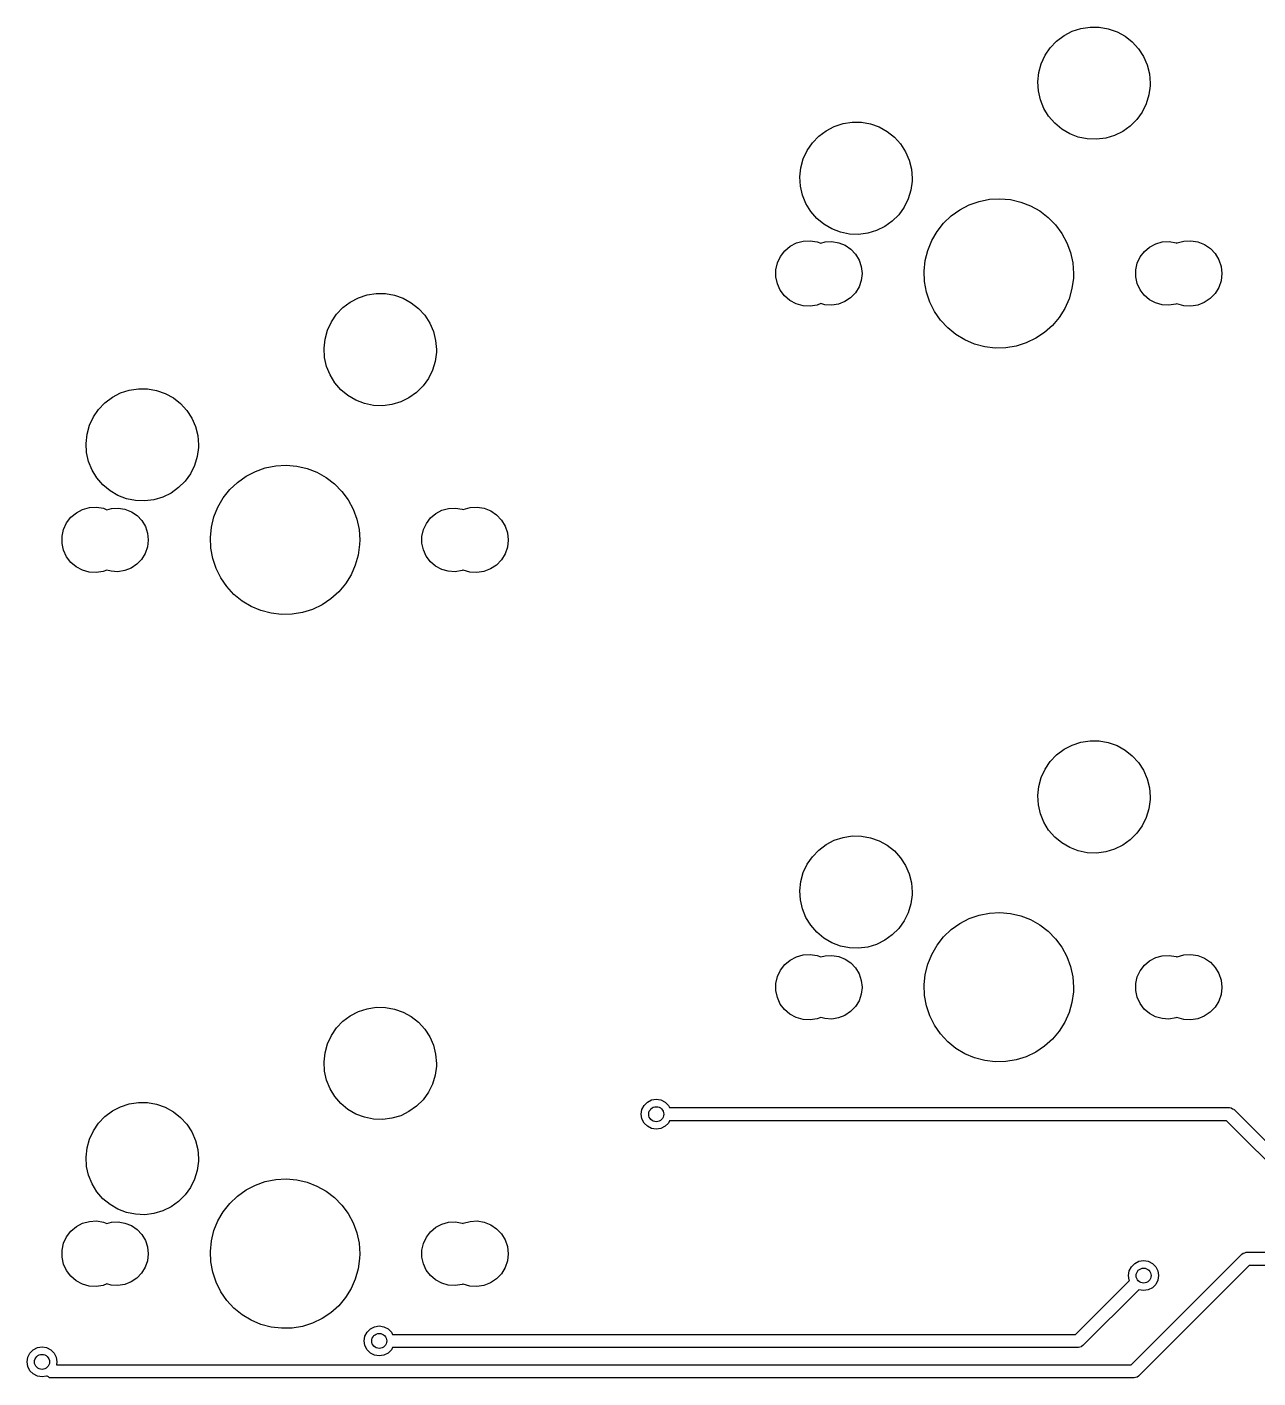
# Model space of a CAD drawing. Extents: x 52 to 375, y -138 to -43.
# Drawn here: x 89.13 to 121.98, y -83.58 to -47.53 of the extents above; entities that cross this region are included whole.
import ezdxf

# ---------------------------------------------------------------- set-up
doc = ezdxf.new("R2010")
doc.units = 0
doc.layers.add('BLACK', color=7, linetype='CONTINUOUS')

msp = doc.modelspace()

# ---------------------------------------------------------------- linework, layer by layer
at = {"layer": 'BLACK', "linetype": 'CONTINUOUS'}
for p, q in [((117.021, -47.6392), (117.254, -47.5628)), ((117.254, -47.5628), (117.497, -47.5257)), ((117.497, -47.5257), (117.743, -47.5287)), ((117.743, -47.5287), (117.985, -47.5718)), ((117.985, -47.5718), (118.217, -47.6538)), ((116.436, -48.078), (116.606, -47.9003)), ((116.606, -47.9003), (116.803, -47.7527)), ((116.803, -47.7527), (117.021, -47.6392)), ((118.217, -47.6538), (118.432, -47.7726)), ((118.432, -47.7726), (118.625, -47.925)), ((118.625, -47.925), (118.79, -48.1068)), ((116.194, -48.5041), (116.298, -48.2811)), ((116.298, -48.2811), (116.436, -48.078)), ((118.79, -48.1068), (118.924, -48.3132)), ((118.924, -48.3132), (119.022, -48.5386)), ((116.129, -48.7409), (116.194, -48.5041)), ((119.022, -48.5386), (119.082, -48.777)), ((116.102, -48.9854), (116.129, -48.7409)), ((116.117, -49.2308), (116.102, -48.9854)), ((119.082, -48.777), (119.102, -49.022)), ((119.102, -49.022), (119.1, -49.0953)), ((116.171, -49.4706), (116.117, -49.2308)), ((119.068, -49.339), (118.997, -49.5742)), ((119.1, -49.0953), (119.068, -49.339)), ((116.263, -49.6983), (116.171, -49.4706)), ((116.392, -49.9079), (116.263, -49.6983)), ((118.997, -49.5742), (118.888, -49.7946)), ((110.671, -50.1792), (110.904, -50.1028)), ((110.904, -50.1028), (111.147, -50.0657)), ((111.147, -50.0657), (111.393, -50.0687)), ((111.393, -50.0687), (111.635, -50.1118)), ((111.635, -50.1118), (111.867, -50.1938)), ((116.553, -50.0937), (116.392, -49.9079)), ((116.742, -50.2507), (116.553, -50.0937)), ((118.744, -49.9942), (118.57, -50.1677)), ((118.888, -49.7946), (118.744, -49.9942)), ((110.086, -50.618), (110.256, -50.4403)), ((110.256, -50.4403), (110.453, -50.2927)), ((110.453, -50.2927), (110.671, -50.1792)), ((111.867, -50.1938), (112.082, -50.3126)), ((112.082, -50.3126), (112.275, -50.465)), ((112.275, -50.465), (112.44, -50.6468)), ((116.954, -50.3747), (116.742, -50.2507)), ((117.184, -50.4624), (116.954, -50.3747)), ((117.424, -50.5114), (117.184, -50.4624)), ((118.149, -50.4186), (117.914, -50.4892)), ((118.37, -50.3104), (118.149, -50.4186)), ((118.57, -50.1677), (118.37, -50.3104)), ((109.844, -51.0441), (109.948, -50.8211)), ((109.948, -50.8211), (110.086, -50.618)), ((112.44, -50.6468), (112.574, -50.8532)), ((117.67, -50.5205), (117.424, -50.5114)), ((117.914, -50.4892), (117.67, -50.5205)), ((109.779, -51.2809), (109.844, -51.0441)), ((112.574, -50.8532), (112.672, -51.0786)), ((112.672, -51.0786), (112.732, -51.317)), ((109.752, -51.5254), (109.779, -51.2809)), ((109.767, -51.7708), (109.752, -51.5254)), ((112.732, -51.317), (112.752, -51.562)), ((109.821, -52.0106), (109.767, -51.7708)), ((112.718, -51.879), (112.647, -52.1142)), ((112.75, -51.6353), (112.718, -51.879)), ((112.752, -51.562), (112.75, -51.6353)), ((109.913, -52.2383), (109.821, -52.0106)), ((110.042, -52.4479), (109.913, -52.2383)), ((112.647, -52.1142), (112.538, -52.3346)), ((114.02, -52.4019), (114.27, -52.2721)), ((114.27, -52.2721), (114.536, -52.1788)), ((114.536, -52.1788), (114.812, -52.1238)), ((114.812, -52.1238), (115.093, -52.1083)), ((115.093, -52.1083), (115.374, -52.1326)), ((115.374, -52.1326), (115.648, -52.1962)), ((115.648, -52.1962), (115.911, -52.2979)), ((110.203, -52.6337), (110.042, -52.4479)), ((110.392, -52.7907), (110.203, -52.6337)), ((112.394, -52.5342), (112.22, -52.7077)), ((112.538, -52.3346), (112.394, -52.5342)), ((113.587, -52.7601), (113.791, -52.5657)), ((113.791, -52.5657), (114.02, -52.4019)), ((115.911, -52.2979), (116.157, -52.4355)), ((116.157, -52.4355), (116.381, -52.6064)), ((116.381, -52.6064), (116.578, -52.8071)), ((110.604, -52.9147), (110.392, -52.7907)), ((110.834, -53.0024), (110.604, -52.9147)), ((111.799, -52.9586), (111.564, -53.0292)), ((112.02, -52.8504), (111.799, -52.9586)), ((112.22, -52.7077), (112.02, -52.8504)), ((113.271, -53.2248), (113.413, -52.9813)), ((113.413, -52.9813), (113.587, -52.7601)), ((116.578, -52.8071), (116.746, -53.0336)), ((109.493, -53.3766), (109.66, -53.2884)), ((109.66, -53.2884), (109.842, -53.2383)), ((109.842, -53.2383), (110.031, -53.2284)), ((110.031, -53.2284), (110.217, -53.2592)), ((110.217, -53.2592), (110.308, -53.2955)), ((110.308, -53.2955), (110.426, -53.2629)), ((110.426, -53.2629), (110.609, -53.2533)), ((110.609, -53.2533), (110.791, -53.2833)), ((110.791, -53.2833), (110.961, -53.3515)), ((111.074, -53.0514), (110.834, -53.0024)), ((110.961, -53.3515), (111.113, -53.4547)), ((111.32, -53.0605), (111.074, -53.0514)), ((111.564, -53.0292), (111.32, -53.0605)), ((113.166, -53.4859), (113.271, -53.2248)), ((116.746, -53.0336), (116.879, -53.2815)), ((116.879, -53.2815), (116.977, -53.5457)), ((119.087, -53.3973), (119.249, -53.3117)), ((119.249, -53.3117), (119.426, -53.2629)), ((119.426, -53.2629), (119.609, -53.2533)), ((119.609, -53.2533), (119.791, -53.2833)), ((119.791, -53.2833), (119.813, -53.2922)), ((119.813, -53.2922), (119.82, -53.2884)), ((119.82, -53.2884), (120.002, -53.2383)), ((120.002, -53.2383), (120.191, -53.2284)), ((120.191, -53.2284), (120.377, -53.2592)), ((120.377, -53.2592), (120.553, -53.3294)), ((120.553, -53.3294), (120.709, -53.4357)), ((109.154, -53.82), (109.234, -53.6487)), ((109.234, -53.6487), (109.348, -53.4986)), ((109.348, -53.4986), (109.493, -53.3766)), ((111.113, -53.4547), (111.239, -53.5881)), ((111.239, -53.5881), (111.334, -53.7455)), ((113.098, -53.7592), (113.166, -53.4859)), ((116.977, -53.5457), (117.036, -53.8211)), ((118.757, -53.8281), (118.835, -53.6617)), ((118.835, -53.6617), (118.946, -53.5158)), ((118.946, -53.5158), (119.087, -53.3973)), ((120.709, -53.4357), (120.839, -53.573)), ((120.839, -53.573), (120.936, -53.735)), ((109.112, -54.0045), (109.154, -53.82)), ((109.112, -54.1935), (109.112, -54.0045)), ((111.334, -53.7455), (111.392, -53.9195)), ((111.392, -53.9195), (111.412, -54.102)), ((113.069, -54.0394), (113.098, -53.7592)), ((113.08, -54.3208), (113.069, -54.0394)), ((117.036, -53.8211), (117.056, -54.102)), ((118.717, -54.0073), (118.757, -53.8281)), ((118.717, -54.1908), (118.717, -54.0073)), ((120.936, -53.735), (120.997, -53.9141)), ((120.997, -53.9141), (121.017, -54.102)), ((109.152, -54.3782), (109.112, -54.1935)), ((109.23, -54.55), (109.152, -54.3782)), ((111.391, -54.2903), (111.331, -54.4639)), ((111.412, -54.1079), (111.391, -54.2903)), ((111.412, -54.102), (111.412, -54.1079)), ((113.131, -54.5979), (113.08, -54.3208)), ((117.052, -54.2272), (117.014, -54.5063)), ((117.056, -54.102), (117.052, -54.2272)), ((118.755, -54.3703), (118.717, -54.1908)), ((118.832, -54.5372), (118.755, -54.3703)), ((120.995, -54.2959), (120.934, -54.4746)), ((121.017, -54.1081), (120.995, -54.2959)), ((121.017, -54.102), (121.017, -54.1081)), ((97.7527, -54.8647), (97.9707, -54.7512)), ((97.9707, -54.7512), (98.2044, -54.6748)), ((98.2044, -54.6748), (98.4474, -54.6377)), ((98.4474, -54.6377), (98.6932, -54.6407)), ((98.6932, -54.6407), (98.9352, -54.6838)), ((98.9352, -54.6838), (99.1669, -54.7658)), ((99.1669, -54.7658), (99.3821, -54.8846)), ((109.344, -54.701), (109.23, -54.55)), ((109.488, -54.824), (109.344, -54.701)), ((111.108, -54.7531), (110.956, -54.8553)), ((111.235, -54.6206), (111.108, -54.7531)), ((111.331, -54.4639), (111.235, -54.6206)), ((113.22, -54.865), (113.131, -54.5979)), ((116.938, -54.7774), (116.824, -55.035)), ((117.014, -54.5063), (116.938, -54.7774)), ((118.942, -54.6839), (118.832, -54.5372)), ((119.082, -54.8033), (118.942, -54.6839)), ((119.244, -54.8901), (119.082, -54.8033)), ((120.704, -54.7723), (120.547, -54.8774)), ((120.835, -54.6359), (120.704, -54.7723)), ((120.934, -54.4746), (120.835, -54.6359)), ((97.3863, -55.19), (97.5561, -55.0123)), ((97.5561, -55.0123), (97.7527, -54.8647)), ((99.3821, -54.8846), (99.575, -55.037)), ((99.575, -55.037), (99.7404, -55.2188)), ((109.654, -54.9133), (109.488, -54.824)), ((109.836, -54.9647), (109.654, -54.9133)), ((110.025, -54.976), (109.836, -54.9647)), ((110.211, -54.9464), (110.025, -54.976)), ((110.308, -54.9084), (110.211, -54.9464)), ((110.42, -54.9401), (110.308, -54.9084)), ((110.604, -54.951), (110.42, -54.9401)), ((110.785, -54.9223), (110.604, -54.951)), ((110.956, -54.8553), (110.785, -54.9223)), ((113.346, -55.117), (113.22, -54.865)), ((113.506, -55.3487), (113.346, -55.117)), ((116.824, -55.035), (116.675, -55.274)), ((119.42, -54.9401), (119.244, -54.8901)), ((119.604, -54.951), (119.42, -54.9401)), ((119.785, -54.9223), (119.604, -54.951)), ((119.811, -54.9118), (119.785, -54.9223)), ((119.814, -54.9133), (119.811, -54.9118)), ((119.996, -54.9647), (119.814, -54.9133)), ((120.185, -54.976), (119.996, -54.9647)), ((120.371, -54.9464), (120.185, -54.976)), ((120.547, -54.8774), (120.371, -54.9464)), ((97.1443, -55.6161), (97.2478, -55.3931)), ((97.2478, -55.3931), (97.3863, -55.19)), ((99.7404, -55.2188), (99.874, -55.4252)), ((99.874, -55.4252), (99.972, -55.6506)), ((113.697, -55.5555), (113.506, -55.3487)), ((116.494, -55.4896), (116.284, -55.6775)), ((116.675, -55.274), (116.494, -55.4896)), ((97.0524, -56.0974), (97.0786, -55.8529)), ((97.0786, -55.8529), (97.1443, -55.6161)), ((99.972, -55.6506), (100.032, -55.889)), ((113.915, -55.7333), (113.697, -55.5555)), ((114.157, -55.8786), (113.915, -55.7333)), ((114.416, -55.9884), (114.157, -55.8786)), ((116.05, -55.834), (115.796, -55.9559)), ((116.284, -55.6775), (116.05, -55.834)), ((97.0666, -56.3428), (97.0524, -56.0974)), ((100.05, -56.2073), (100.018, -56.451)), ((100.032, -55.889), (100.052, -56.134)), ((100.052, -56.134), (100.05, -56.2073)), ((114.688, -56.0606), (114.416, -55.9884)), ((114.968, -56.0937), (114.688, -56.0606)), ((115.25, -56.0871), (114.968, -56.0937)), ((115.527, -56.0408), (115.25, -56.0871)), ((115.796, -55.9559), (115.527, -56.0408)), ((97.1206, -56.5826), (97.0666, -56.3428)), ((97.2131, -56.8103), (97.1206, -56.5826)), ((100.018, -56.451), (99.9467, -56.6862)), ((97.3416, -57.0199), (97.2131, -56.8103)), ((99.8378, -56.9066), (99.6943, -57.1062)), ((99.9467, -56.6862), (99.8378, -56.9066)), ((91.4027, -57.4047), (91.6207, -57.2912)), ((91.6207, -57.2912), (91.8544, -57.2148)), ((91.8544, -57.2148), (92.0974, -57.1777)), ((92.0974, -57.1777), (92.3432, -57.1807)), ((92.3432, -57.1807), (92.5852, -57.2238)), ((92.5852, -57.2238), (92.8169, -57.3058)), ((92.8169, -57.3058), (93.0321, -57.4246)), ((97.5025, -57.2057), (97.3416, -57.0199)), ((97.6916, -57.3627), (97.5025, -57.2057)), ((99.5202, -57.2797), (99.3201, -57.4224)), ((99.6943, -57.1062), (99.5202, -57.2797)), ((91.0363, -57.73), (91.2061, -57.5523)), ((91.2061, -57.5523), (91.4027, -57.4047)), ((93.0321, -57.4246), (93.225, -57.577)), ((93.225, -57.577), (93.3904, -57.7588)), ((97.9039, -57.4867), (97.6916, -57.3627)), ((98.1335, -57.5744), (97.9039, -57.4867)), ((98.3744, -57.6234), (98.1335, -57.5744)), ((98.62, -57.6325), (98.3744, -57.6234)), ((98.8639, -57.6012), (98.62, -57.6325)), ((99.0993, -57.5306), (98.8639, -57.6012)), ((99.3201, -57.4224), (99.0993, -57.5306)), ((90.7943, -58.1561), (90.8978, -57.9331)), ((90.8978, -57.9331), (91.0363, -57.73)), ((93.3904, -57.7588), (93.524, -57.9652)), ((93.524, -57.9652), (93.622, -58.1906)), ((90.7024, -58.6374), (90.7286, -58.3929)), ((90.7286, -58.3929), (90.7943, -58.1561)), ((93.622, -58.1906), (93.6819, -58.429)), ((90.7166, -58.8828), (90.7024, -58.6374)), ((93.7002, -58.7473), (93.6681, -58.991)), ((93.6819, -58.429), (93.702, -58.674)), ((93.702, -58.674), (93.7002, -58.7473)), ((90.7706, -59.1226), (90.7166, -58.8828)), ((90.8631, -59.3503), (90.7706, -59.1226)), ((93.6681, -58.991), (93.5967, -59.2262)), ((90.9916, -59.5599), (90.8631, -59.3503)), ((93.4878, -59.4466), (93.3443, -59.6462)), ((93.5967, -59.2262), (93.4878, -59.4466)), ((94.9702, -59.5139), (95.2201, -59.3841)), ((95.2201, -59.3841), (95.4859, -59.2908)), ((95.4859, -59.2908), (95.7621, -59.2358)), ((95.7621, -59.2358), (96.0433, -59.2203)), ((96.0433, -59.2203), (96.3239, -59.2446)), ((96.3239, -59.2446), (96.5983, -59.3082)), ((96.5983, -59.3082), (96.861, -59.4099)), ((96.861, -59.4099), (97.1067, -59.5475)), ((91.1525, -59.7457), (90.9916, -59.5599)), ((91.3416, -59.9027), (91.1525, -59.7457)), ((93.1702, -59.8197), (92.9701, -59.9624)), ((93.3443, -59.6462), (93.1702, -59.8197)), ((94.5373, -59.8721), (94.741, -59.6777)), ((94.741, -59.6777), (94.9702, -59.5139)), ((97.1067, -59.5475), (97.3306, -59.7184)), ((97.3306, -59.7184), (97.5282, -59.9191)), ((91.5539, -60.0267), (91.3416, -59.9027)), ((91.7835, -60.1144), (91.5539, -60.0267)), ((92.0244, -60.1634), (91.7835, -60.1144)), ((92.27, -60.1725), (92.0244, -60.1634)), ((92.5139, -60.1412), (92.27, -60.1725)), ((92.7493, -60.0706), (92.5139, -60.1412)), ((92.9701, -59.9624), (92.7493, -60.0706)), ((94.2214, -60.3368), (94.3629, -60.0933)), ((94.3629, -60.0933), (94.5373, -59.8721)), ((97.5282, -59.9191), (97.6955, -60.1456)), ((97.6955, -60.1456), (97.8292, -60.3935)), ((90.2983, -60.6106), (90.4427, -60.4886)), ((90.4427, -60.4886), (90.6099, -60.4004)), ((90.6099, -60.4004), (90.7921, -60.3503)), ((90.7921, -60.3503), (90.9808, -60.3404)), ((90.9808, -60.3404), (91.1673, -60.3712)), ((91.1673, -60.3712), (91.2579, -60.4075)), ((91.2579, -60.4075), (91.3761, -60.3749)), ((91.3761, -60.3749), (91.5594, -60.3653)), ((91.5594, -60.3653), (91.7406, -60.3953)), ((91.7406, -60.3953), (91.9111, -60.4635)), ((91.9111, -60.4635), (92.0629, -60.5667)), ((92.0629, -60.5667), (92.189, -60.7001)), ((94.1157, -60.5979), (94.2214, -60.3368)), ((97.8292, -60.3935), (97.9267, -60.6577)), ((99.8965, -60.6278), (100.037, -60.5093)), ((100.037, -60.5093), (100.199, -60.4237)), ((100.199, -60.4237), (100.376, -60.3749)), ((100.376, -60.3749), (100.559, -60.3653)), ((100.559, -60.3653), (100.741, -60.3953)), ((100.741, -60.3953), (100.763, -60.4042)), ((100.763, -60.4042), (100.77, -60.4004)), ((100.77, -60.4004), (100.952, -60.3503)), ((100.952, -60.3503), (101.141, -60.3404)), ((101.141, -60.3404), (101.327, -60.3712)), ((101.327, -60.3712), (101.503, -60.4414)), ((101.503, -60.4414), (101.659, -60.5477)), ((101.659, -60.5477), (101.789, -60.685)), ((90.0625, -61.1165), (90.1037, -60.932)), ((90.1037, -60.932), (90.1836, -60.7607)), ((90.1836, -60.7607), (90.2983, -60.6106)), ((92.189, -60.7001), (92.2836, -60.8575)), ((92.2836, -60.8575), (92.3422, -61.0315)), ((94.0191, -61.1514), (94.0478, -60.8712)), ((94.0478, -60.8712), (94.1157, -60.5979)), ((97.9267, -60.6577), (97.986, -60.9331)), ((97.986, -60.9331), (98.0059, -61.214)), ((99.7073, -60.9401), (99.7849, -60.7737)), ((99.7849, -60.7737), (99.8965, -60.6278)), ((101.789, -60.685), (101.886, -60.847)), ((101.886, -60.847), (101.947, -61.0261)), ((90.0618, -61.3055), (90.0625, -61.1165)), ((92.362, -61.2199), (92.3409, -61.4023)), ((92.3422, -61.0315), (92.362, -61.214)), ((92.362, -61.214), (92.362, -61.2199)), ((94.0301, -61.4328), (94.0191, -61.1514)), ((98.0059, -61.214), (98.002, -61.3392)), ((99.6667, -61.3028), (99.6673, -61.1193)), ((99.6673, -61.1193), (99.7073, -60.9401)), ((101.967, -61.2201), (101.945, -61.4079)), ((101.947, -61.0261), (101.967, -61.214)), ((101.967, -61.214), (101.967, -61.2201)), ((90.1017, -61.4902), (90.0618, -61.3055)), ((90.1804, -61.662), (90.1017, -61.4902)), ((92.2811, -61.5759), (92.1854, -61.7326)), ((92.3409, -61.4023), (92.2811, -61.5759)), ((94.0807, -61.7099), (94.0301, -61.4328)), ((97.9645, -61.6183), (97.888, -61.8894)), ((98.002, -61.3392), (97.9645, -61.6183)), ((99.7055, -61.4823), (99.6667, -61.3028)), ((99.7819, -61.6492), (99.7055, -61.4823)), ((99.8924, -61.7959), (99.7819, -61.6492)), ((101.884, -61.5866), (101.785, -61.7479)), ((101.945, -61.4079), (101.884, -61.5866)), ((90.2942, -61.813), (90.1804, -61.662)), ((90.4377, -61.936), (90.2942, -61.813)), ((90.6042, -62.0253), (90.4377, -61.936)), ((91.9058, -61.9673), (91.7349, -62.0343)), ((92.0584, -61.8651), (91.9058, -61.9673)), ((92.1854, -61.7326), (92.0584, -61.8651)), ((94.1699, -61.977), (94.0807, -61.7099)), ((94.2958, -62.229), (94.1699, -61.977)), ((97.888, -61.8894), (97.7741, -62.147)), ((100.032, -61.9153), (99.8924, -61.7959)), ((100.194, -62.0021), (100.032, -61.9153)), ((100.37, -62.0521), (100.194, -62.0021)), ((101.497, -61.9894), (101.321, -62.0584)), ((101.654, -61.8843), (101.497, -61.9894)), ((101.785, -61.7479), (101.654, -61.8843)), ((90.7861, -62.0767), (90.6042, -62.0253)), ((90.9747, -62.088), (90.7861, -62.0767)), ((91.1614, -62.0584), (90.9747, -62.088)), ((91.2583, -62.0204), (91.1614, -62.0584)), ((91.3702, -62.0521), (91.2583, -62.0204)), ((91.5535, -62.063), (91.3702, -62.0521)), ((91.7349, -62.0343), (91.5535, -62.063)), ((94.4559, -62.4607), (94.2958, -62.229)), ((97.7741, -62.147), (97.6251, -62.386)), ((100.554, -62.063), (100.37, -62.0521)), ((100.735, -62.0343), (100.554, -62.063)), ((100.761, -62.0238), (100.735, -62.0343)), ((100.764, -62.0253), (100.761, -62.0238)), ((100.946, -62.0767), (100.764, -62.0253)), ((101.135, -62.088), (100.946, -62.0767)), ((101.321, -62.0584), (101.135, -62.088)), ((94.6471, -62.6675), (94.4559, -62.4607)), ((94.8655, -62.8453), (94.6471, -62.6675)), ((97.4439, -62.6016), (97.2341, -62.7895)), ((97.6251, -62.386), (97.4439, -62.6016)), ((95.1068, -62.9906), (94.8655, -62.8453)), ((95.3661, -63.1004), (95.1068, -62.9906)), ((96.746, -63.0679), (96.4775, -63.1528)), ((96.9999, -62.946), (96.746, -63.0679)), ((97.2341, -62.7895), (96.9999, -62.946)), ((95.6384, -63.1726), (95.3661, -63.1004)), ((95.9181, -63.2057), (95.6384, -63.1726)), ((96.1996, -63.1991), (95.9181, -63.2057)), ((96.4775, -63.1528), (96.1996, -63.1991)), ((116.803, -66.8027), (117.021, -66.6892)), ((117.021, -66.6892), (117.254, -66.6128)), ((117.254, -66.6128), (117.497, -66.5757)), ((117.497, -66.5757), (117.743, -66.5787)), ((117.743, -66.5787), (117.985, -66.6218)), ((117.985, -66.6218), (118.217, -66.7038)), ((116.436, -67.128), (116.606, -66.9503)), ((116.606, -66.9503), (116.803, -66.8027)), ((118.217, -66.7038), (118.432, -66.8226)), ((118.432, -66.8226), (118.625, -66.975)), ((118.625, -66.975), (118.79, -67.1568)), ((116.194, -67.5541), (116.298, -67.3311)), ((116.298, -67.3311), (116.436, -67.128)), ((118.79, -67.1568), (118.924, -67.3632)), ((118.924, -67.3632), (119.022, -67.5886)), ((116.129, -67.7909), (116.194, -67.5541)), ((119.022, -67.5886), (119.082, -67.827)), ((116.102, -68.0354), (116.129, -67.7909)), ((116.117, -68.2808), (116.102, -68.0354)), ((119.082, -67.827), (119.102, -68.072)), ((119.102, -68.072), (119.1, -68.1453)), ((116.171, -68.5206), (116.117, -68.2808)), ((119.068, -68.389), (118.997, -68.6242)), ((119.1, -68.1453), (119.068, -68.389)), ((116.263, -68.7483), (116.171, -68.5206)), ((116.392, -68.9579), (116.263, -68.7483)), ((118.888, -68.8446), (118.744, -69.0442)), ((118.997, -68.6242), (118.888, -68.8446)), ((110.671, -69.2292), (110.904, -69.1528)), ((110.904, -69.1528), (111.147, -69.1157)), ((111.147, -69.1157), (111.393, -69.1187)), ((111.393, -69.1187), (111.635, -69.1618)), ((111.635, -69.1618), (111.867, -69.2438)), ((116.553, -69.1437), (116.392, -68.9579)), ((116.742, -69.3007), (116.553, -69.1437)), ((118.57, -69.2177), (118.37, -69.3604)), ((118.744, -69.0442), (118.57, -69.2177)), ((110.086, -69.668), (110.256, -69.4903)), ((110.256, -69.4903), (110.453, -69.3427)), ((110.453, -69.3427), (110.671, -69.2292)), ((111.867, -69.2438), (112.082, -69.3626)), ((112.082, -69.3626), (112.275, -69.515)), ((112.275, -69.515), (112.44, -69.6968)), ((116.954, -69.4247), (116.742, -69.3007)), ((117.184, -69.5124), (116.954, -69.4247)), ((117.424, -69.5614), (117.184, -69.5124)), ((117.67, -69.5705), (117.424, -69.5614)), ((117.914, -69.5392), (117.67, -69.5705)), ((118.149, -69.4686), (117.914, -69.5392)), ((118.37, -69.3604), (118.149, -69.4686)), ((109.844, -70.0941), (109.948, -69.8711)), ((109.948, -69.8711), (110.086, -69.668)), ((112.44, -69.6968), (112.574, -69.9032)), ((112.574, -69.9032), (112.672, -70.1286)), ((109.779, -70.3309), (109.844, -70.0941)), ((112.672, -70.1286), (112.732, -70.367)), ((109.752, -70.5754), (109.779, -70.3309)), ((109.767, -70.8208), (109.752, -70.5754)), ((112.732, -70.367), (112.752, -70.612)), ((112.752, -70.612), (112.75, -70.6853)), ((109.821, -71.0606), (109.767, -70.8208)), ((112.718, -70.929), (112.647, -71.1642)), ((112.75, -70.6853), (112.718, -70.929)), ((109.913, -71.2883), (109.821, -71.0606)), ((110.042, -71.4979), (109.913, -71.2883)), ((112.538, -71.3846), (112.394, -71.5842)), ((112.647, -71.1642), (112.538, -71.3846)), ((114.02, -71.4519), (114.27, -71.3221)), ((114.27, -71.3221), (114.536, -71.2288)), ((114.536, -71.2288), (114.812, -71.1738)), ((114.812, -71.1738), (115.093, -71.1583)), ((115.093, -71.1583), (115.374, -71.1826)), ((115.374, -71.1826), (115.648, -71.2462)), ((115.648, -71.2462), (115.911, -71.3479)), ((115.911, -71.3479), (116.157, -71.4855)), ((110.203, -71.6837), (110.042, -71.4979)), ((110.392, -71.8407), (110.203, -71.6837)), ((112.394, -71.5842), (112.22, -71.7577)), ((113.587, -71.8101), (113.791, -71.6157)), ((113.791, -71.6157), (114.02, -71.4519)), ((116.157, -71.4855), (116.381, -71.6564)), ((116.381, -71.6564), (116.578, -71.8571)), ((110.604, -71.9647), (110.392, -71.8407)), ((110.834, -72.0524), (110.604, -71.9647)), ((111.074, -72.1014), (110.834, -72.0524)), ((111.32, -72.1105), (111.074, -72.1014)), ((111.564, -72.0792), (111.32, -72.1105)), ((111.799, -72.0086), (111.564, -72.0792)), ((112.02, -71.9004), (111.799, -72.0086)), ((112.22, -71.7577), (112.02, -71.9004)), ((113.271, -72.2748), (113.413, -72.0313)), ((113.413, -72.0313), (113.587, -71.8101)), ((116.578, -71.8571), (116.746, -72.0836)), ((116.746, -72.0836), (116.879, -72.3315)), ((109.348, -72.5486), (109.493, -72.4266)), ((109.493, -72.4266), (109.66, -72.3384)), ((109.66, -72.3384), (109.842, -72.2883)), ((109.842, -72.2883), (110.031, -72.2784)), ((110.031, -72.2784), (110.217, -72.3092)), ((110.217, -72.3092), (110.308, -72.3455)), ((110.308, -72.3455), (110.426, -72.3129)), ((110.426, -72.3129), (110.609, -72.3033)), ((110.609, -72.3033), (110.791, -72.3333)), ((110.791, -72.3333), (110.961, -72.4015)), ((110.961, -72.4015), (111.113, -72.5047)), ((113.166, -72.5359), (113.271, -72.2748)), ((116.879, -72.3315), (116.977, -72.5957)), ((118.946, -72.5658), (119.087, -72.4473)), ((119.087, -72.4473), (119.249, -72.3617)), ((119.249, -72.3617), (119.426, -72.3129)), ((119.426, -72.3129), (119.609, -72.3033)), ((119.609, -72.3033), (119.791, -72.3333)), ((119.791, -72.3333), (119.813, -72.3422)), ((119.813, -72.3422), (119.82, -72.3384)), ((119.82, -72.3384), (120.002, -72.2883)), ((120.002, -72.2883), (120.191, -72.2784)), ((120.191, -72.2784), (120.377, -72.3092)), ((120.377, -72.3092), (120.553, -72.3794)), ((120.553, -72.3794), (120.709, -72.4857)), ((109.154, -72.87), (109.234, -72.6987)), ((109.234, -72.6987), (109.348, -72.5486)), ((111.113, -72.5047), (111.239, -72.6381)), ((111.239, -72.6381), (111.334, -72.7955)), ((111.334, -72.7955), (111.392, -72.9695)), ((113.069, -73.0894), (113.098, -72.8092)), ((113.098, -72.8092), (113.166, -72.5359)), ((116.977, -72.5957), (117.036, -72.8711)), ((118.757, -72.8781), (118.835, -72.7117)), ((118.835, -72.7117), (118.946, -72.5658)), ((120.709, -72.4857), (120.839, -72.623)), ((120.839, -72.623), (120.936, -72.785)), ((120.936, -72.785), (120.997, -72.9641)), ((109.112, -73.0545), (109.154, -72.87)), ((109.112, -73.2435), (109.112, -73.0545)), ((111.412, -73.1579), (111.391, -73.3403)), ((111.392, -72.9695), (111.412, -73.152)), ((111.412, -73.152), (111.412, -73.1579)), ((113.08, -73.3708), (113.069, -73.0894)), ((117.036, -72.8711), (117.056, -73.152)), ((117.056, -73.152), (117.052, -73.2772)), ((118.717, -73.0573), (118.757, -72.8781)), ((118.717, -73.2408), (118.717, -73.0573)), ((121.017, -73.1581), (120.995, -73.3459)), ((120.997, -72.9641), (121.017, -73.152)), ((121.017, -73.152), (121.017, -73.1581)), ((109.152, -73.4282), (109.112, -73.2435)), ((109.23, -73.6), (109.152, -73.4282)), ((111.331, -73.5139), (111.235, -73.6706)), ((111.391, -73.3403), (111.331, -73.5139)), ((113.131, -73.6479), (113.08, -73.3708)), ((117.052, -73.2772), (117.014, -73.5563)), ((118.755, -73.4203), (118.717, -73.2408)), ((118.832, -73.5872), (118.755, -73.4203)), ((120.934, -73.5246), (120.835, -73.6859)), ((120.995, -73.3459), (120.934, -73.5246)), ((97.7527, -73.9147), (97.9707, -73.8012)), ((97.9707, -73.8012), (98.2044, -73.7248)), ((98.2044, -73.7248), (98.4474, -73.6877)), ((98.4474, -73.6877), (98.6932, -73.6907)), ((98.6932, -73.6907), (98.9352, -73.7338)), ((98.9352, -73.7338), (99.1669, -73.8158)), ((99.1669, -73.8158), (99.3821, -73.9346)), ((109.344, -73.751), (109.23, -73.6)), ((109.488, -73.874), (109.344, -73.751)), ((109.654, -73.9633), (109.488, -73.874)), ((110.956, -73.9053), (110.785, -73.9723)), ((111.108, -73.8031), (110.956, -73.9053)), ((111.235, -73.6706), (111.108, -73.8031)), ((113.22, -73.915), (113.131, -73.6479)), ((116.938, -73.8274), (116.824, -74.085)), ((117.014, -73.5563), (116.938, -73.8274)), ((118.942, -73.7339), (118.832, -73.5872)), ((119.082, -73.8533), (118.942, -73.7339)), ((119.244, -73.9401), (119.082, -73.8533)), ((120.704, -73.8223), (120.547, -73.9274)), ((120.835, -73.6859), (120.704, -73.8223)), ((97.2478, -74.4431), (97.3863, -74.24)), ((97.3863, -74.24), (97.5561, -74.0623)), ((97.5561, -74.0623), (97.7527, -73.9147)), ((99.3821, -73.9346), (99.575, -74.087)), ((99.575, -74.087), (99.7404, -74.2688)), ((99.7404, -74.2688), (99.874, -74.4752)), ((109.836, -74.0147), (109.654, -73.9633)), ((110.025, -74.026), (109.836, -74.0147)), ((110.211, -73.9964), (110.025, -74.026)), ((110.308, -73.9584), (110.211, -73.9964)), ((110.42, -73.9901), (110.308, -73.9584)), ((110.604, -74.001), (110.42, -73.9901)), ((110.785, -73.9723), (110.604, -74.001)), ((113.346, -74.167), (113.22, -73.915)), ((113.506, -74.3987), (113.346, -74.167)), ((116.824, -74.085), (116.675, -74.324)), ((119.42, -73.9901), (119.244, -73.9401)), ((119.604, -74.001), (119.42, -73.9901)), ((119.785, -73.9723), (119.604, -74.001)), ((119.811, -73.9618), (119.785, -73.9723)), ((119.814, -73.9633), (119.811, -73.9618)), ((119.996, -74.0147), (119.814, -73.9633)), ((120.185, -74.026), (119.996, -74.0147)), ((120.371, -73.9964), (120.185, -74.026)), ((120.547, -73.9274), (120.371, -73.9964)), ((97.1443, -74.6661), (97.2478, -74.4431)), ((99.874, -74.4752), (99.972, -74.7006)), ((113.697, -74.6055), (113.506, -74.3987)), ((113.915, -74.7833), (113.697, -74.6055)), ((116.494, -74.5396), (116.284, -74.7275)), ((116.675, -74.324), (116.494, -74.5396)), ((97.0524, -75.1474), (97.0786, -74.9029)), ((97.0786, -74.9029), (97.1443, -74.6661)), ((99.972, -74.7006), (100.032, -74.939)), ((100.032, -74.939), (100.052, -75.184)), ((114.157, -74.9286), (113.915, -74.7833)), ((114.416, -75.0384), (114.157, -74.9286)), ((116.05, -74.884), (115.796, -75.0059)), ((116.284, -74.7275), (116.05, -74.884)), ((97.0666, -75.3928), (97.0524, -75.1474)), ((100.05, -75.2573), (100.018, -75.501)), ((100.052, -75.184), (100.05, -75.2573)), ((114.688, -75.1106), (114.416, -75.0384)), ((114.968, -75.1437), (114.688, -75.1106)), ((115.25, -75.1371), (114.968, -75.1437)), ((115.527, -75.0908), (115.25, -75.1371)), ((115.796, -75.0059), (115.527, -75.0908)), ((97.1206, -75.6326), (97.0666, -75.3928)), ((97.2131, -75.8603), (97.1206, -75.6326)), ((100.018, -75.501), (99.9467, -75.7362)), ((97.3416, -76.0699), (97.2131, -75.8603)), ((97.5025, -76.2557), (97.3416, -76.0699)), ((99.8378, -75.9566), (99.6943, -76.1562)), ((99.9467, -75.7362), (99.8378, -75.9566)), ((91.4027, -76.4547), (91.6207, -76.3412)), ((91.6207, -76.3412), (91.8544, -76.2648)), ((91.8544, -76.2648), (92.0974, -76.2277)), ((92.0974, -76.2277), (92.3432, -76.2307)), ((92.3432, -76.2307), (92.5852, -76.2738)), ((92.5852, -76.2738), (92.8169, -76.3558)), ((92.8169, -76.3558), (93.0321, -76.4746)), ((97.6916, -76.4127), (97.5025, -76.2557)), ((97.9039, -76.5367), (97.6916, -76.4127)), ((99.5202, -76.3297), (99.3201, -76.4724)), ((99.6943, -76.1562), (99.5202, -76.3297)), ((105.519, -76.5412), (105.538, -76.4176)), ((105.538, -76.4176), (105.595, -76.3061)), ((105.595, -76.3061), (105.684, -76.2176)), ((105.684, -76.2176), (105.795, -76.1608)), ((105.795, -76.1608), (105.919, -76.1412)), ((105.919, -76.1412), (106.042, -76.1608)), ((106.042, -76.1608), (106.154, -76.2176)), ((106.154, -76.2176), (106.242, -76.3061)), ((106.242, -76.3061), (106.273, -76.3662)), ((106.273, -76.3662), (121.215, -76.3662)), ((121.215, -76.3662), (121.259, -76.3717)), ((121.259, -76.3717), (121.263, -76.3739)), ((121.263, -76.3739), (121.267, -76.3742)), ((121.267, -76.3742), (121.299, -76.3935)), ((121.299, -76.3935), (121.332, -76.4111)), ((121.332, -76.4111), (121.335, -76.415)), ((121.335, -76.415), (121.339, -76.4175)), ((121.339, -76.4175), (123.315, -78.3935)), ((90.8978, -76.9831), (91.0363, -76.78)), ((91.0363, -76.78), (91.2061, -76.6023)), ((91.2061, -76.6023), (91.4027, -76.4547)), ((93.0321, -76.4746), (93.225, -76.627)), ((93.225, -76.627), (93.3904, -76.8088)), ((98.1335, -76.6244), (97.9039, -76.5367)), ((98.3744, -76.6734), (98.1335, -76.6244)), ((98.62, -76.6825), (98.3744, -76.6734)), ((98.8639, -76.6512), (98.62, -76.6825)), ((99.0993, -76.5806), (98.8639, -76.6512)), ((99.3201, -76.4724), (99.0993, -76.5806)), ((105.538, -76.6648), (105.519, -76.5412)), ((105.595, -76.7763), (105.538, -76.6648)), ((105.684, -76.8648), (105.595, -76.7763)), ((106.242, -76.7763), (106.154, -76.8648)), ((106.273, -76.7162), (106.242, -76.7763)), ((121.143, -76.7162), (106.273, -76.7162)), ((123.119, -78.6922), (121.143, -76.7162)), ((90.7943, -77.2061), (90.8978, -76.9831)), ((93.3904, -76.8088), (93.524, -77.0152)), ((93.524, -77.0152), (93.622, -77.2406)), ((105.795, -76.9216), (105.684, -76.8648)), ((105.919, -76.9412), (105.795, -76.9216)), ((106.042, -76.9216), (105.919, -76.9412)), ((106.154, -76.8648), (106.042, -76.9216)), ((90.7024, -77.6874), (90.7286, -77.4429)), ((90.7286, -77.4429), (90.7943, -77.2061)), ((93.622, -77.2406), (93.6819, -77.479)), ((93.6819, -77.479), (93.702, -77.724)), ((90.7166, -77.9328), (90.7024, -77.6874)), ((93.7002, -77.7973), (93.6681, -78.041)), ((93.702, -77.724), (93.7002, -77.7973)), ((90.7706, -78.1726), (90.7166, -77.9328)), ((90.8631, -78.4003), (90.7706, -78.1726)), ((93.6681, -78.041), (93.5967, -78.2762)), ((90.9916, -78.6099), (90.8631, -78.4003)), ((93.4878, -78.4966), (93.3443, -78.6962)), ((93.5967, -78.2762), (93.4878, -78.4966)), ((94.741, -78.7277), (94.9702, -78.5639)), ((94.9702, -78.5639), (95.2201, -78.4341)), ((95.2201, -78.4341), (95.4859, -78.3408)), ((95.4859, -78.3408), (95.7621, -78.2858)), ((95.7621, -78.2858), (96.0433, -78.2703)), ((96.0433, -78.2703), (96.3239, -78.2946)), ((96.3239, -78.2946), (96.5983, -78.3582)), ((96.5983, -78.3582), (96.861, -78.4599)), ((96.861, -78.4599), (97.1067, -78.5975)), ((97.1067, -78.5975), (97.3306, -78.7684)), ((91.1525, -78.7957), (90.9916, -78.6099)), ((91.3416, -78.9527), (91.1525, -78.7957)), ((91.5539, -79.0767), (91.3416, -78.9527)), ((93.1702, -78.8697), (92.9701, -79.0124)), ((93.3443, -78.6962), (93.1702, -78.8697)), ((94.3629, -79.1433), (94.5373, -78.9221)), ((94.5373, -78.9221), (94.741, -78.7277)), ((97.3306, -78.7684), (97.5282, -78.9691)), ((91.7835, -79.1644), (91.5539, -79.0767)), ((92.0244, -79.2134), (91.7835, -79.1644)), ((92.27, -79.2225), (92.0244, -79.2134)), ((92.5139, -79.1912), (92.27, -79.2225)), ((92.7493, -79.1206), (92.5139, -79.1912)), ((92.9701, -79.0124), (92.7493, -79.1206)), ((94.2214, -79.3868), (94.3629, -79.1433)), ((97.5282, -78.9691), (97.6955, -79.1956)), ((97.6955, -79.1956), (97.8292, -79.4435)), ((90.1836, -79.8107), (90.2983, -79.6606)), ((90.2983, -79.6606), (90.4427, -79.5386)), ((90.4427, -79.5386), (90.6099, -79.4504)), ((90.6099, -79.4504), (90.7921, -79.4003)), ((90.7921, -79.4003), (90.9808, -79.3904)), ((90.9808, -79.3904), (91.1673, -79.4212)), ((91.1673, -79.4212), (91.2579, -79.4575)), ((91.2579, -79.4575), (91.3761, -79.4249)), ((91.3761, -79.4249), (91.5594, -79.4153)), ((91.5594, -79.4153), (91.7406, -79.4453)), ((91.7406, -79.4453), (91.9111, -79.5135)), ((91.9111, -79.5135), (92.0629, -79.6167)), ((92.0629, -79.6167), (92.189, -79.7501)), ((94.0478, -79.9212), (94.1157, -79.6479)), ((94.1157, -79.6479), (94.2214, -79.3868)), ((97.8292, -79.4435), (97.9267, -79.7077)), ((99.7849, -79.8237), (99.8965, -79.6778)), ((99.8965, -79.6778), (100.037, -79.5593)), ((100.037, -79.5593), (100.199, -79.4737)), ((100.199, -79.4737), (100.376, -79.4249)), ((100.376, -79.4249), (100.559, -79.4153)), ((100.559, -79.4153), (100.741, -79.4453)), ((100.741, -79.4453), (100.763, -79.4542)), ((100.763, -79.4542), (100.77, -79.4504)), ((100.77, -79.4504), (100.952, -79.4003)), ((100.952, -79.4003), (101.141, -79.3904)), ((101.141, -79.3904), (101.327, -79.4212)), ((101.327, -79.4212), (101.503, -79.4914)), ((101.503, -79.4914), (101.659, -79.5977)), ((101.659, -79.5977), (101.789, -79.735)), ((90.0625, -80.1665), (90.1037, -79.982)), ((90.1037, -79.982), (90.1836, -79.8107)), ((92.189, -79.7501), (92.2836, -79.9075)), ((92.2836, -79.9075), (92.3422, -80.0815)), ((94.0191, -80.2014), (94.0478, -79.9212)), ((97.9267, -79.7077), (97.986, -79.9831)), ((97.986, -79.9831), (98.0059, -80.264)), ((99.6673, -80.1693), (99.7073, -79.9901)), ((99.7073, -79.9901), (99.7849, -79.8237)), ((101.789, -79.735), (101.886, -79.897)), ((101.886, -79.897), (101.947, -80.0761)), ((90.0618, -80.3555), (90.0625, -80.1665)), ((90.1017, -80.5402), (90.0618, -80.3555)), ((92.362, -80.2699), (92.3409, -80.4523)), ((92.3422, -80.0815), (92.362, -80.264)), ((92.362, -80.264), (92.362, -80.2699)), ((94.0301, -80.4828), (94.0191, -80.2014)), ((98.002, -80.3892), (97.9645, -80.6683)), ((98.0059, -80.264), (98.002, -80.3892)), ((99.6667, -80.3528), (99.6673, -80.1693)), ((99.7055, -80.5323), (99.6667, -80.3528)), ((101.967, -80.2701), (101.945, -80.4579)), ((101.947, -80.0761), (101.967, -80.264)), ((101.967, -80.264), (101.967, -80.2701)), ((118.593, -83.231), (121.546, -80.2785)), ((121.546, -80.2785), (121.581, -80.2516)), ((121.581, -80.2516), (121.585, -80.2502)), ((121.585, -80.2502), (121.589, -80.2471)), ((121.589, -80.2471), (121.625, -80.2382)), ((121.625, -80.2382), (121.66, -80.2274)), ((121.66, -80.2274), (121.665, -80.2283)), ((121.665, -80.2283), (121.67, -80.2272)), ((121.67, -80.2272), (177.503, -80.2272)), ((90.1804, -80.712), (90.1017, -80.5402)), ((90.2942, -80.863), (90.1804, -80.712)), ((92.2811, -80.6259), (92.1854, -80.7826)), ((92.3409, -80.4523), (92.2811, -80.6259)), ((94.0807, -80.7599), (94.0301, -80.4828)), ((94.1699, -81.027), (94.0807, -80.7599)), ((97.9645, -80.6683), (97.888, -80.9394)), ((99.7819, -80.6992), (99.7055, -80.5323)), ((99.8924, -80.8459), (99.7819, -80.6992)), ((101.884, -80.6366), (101.785, -80.7979)), ((101.945, -80.4579), (101.884, -80.6366)), ((118.526, -80.8482), (118.545, -80.7246)), ((118.545, -80.7246), (118.602, -80.6131)), ((118.602, -80.6131), (118.691, -80.5246)), ((118.691, -80.5246), (118.802, -80.4678)), ((121.742, -80.5772), (118.79, -83.5297)), ((118.802, -80.4678), (118.926, -80.4482)), ((118.926, -80.4482), (119.05, -80.4678)), ((119.05, -80.4678), (119.161, -80.5246)), ((119.161, -80.5246), (119.25, -80.6131)), ((119.25, -80.6131), (119.306, -80.7246)), ((119.306, -80.7246), (119.326, -80.8482)), ((177.43, -80.5772), (121.742, -80.5772)), ((90.4377, -80.986), (90.2942, -80.863)), ((90.6042, -81.0753), (90.4377, -80.986)), ((90.7861, -81.1267), (90.6042, -81.0753)), ((91.1614, -81.1084), (90.9747, -81.138)), ((91.2583, -81.0704), (91.1614, -81.1084)), ((91.3702, -81.1021), (91.2583, -81.0704)), ((91.5535, -81.113), (91.3702, -81.1021)), ((91.7349, -81.0843), (91.5535, -81.113)), ((91.9058, -81.0173), (91.7349, -81.0843)), ((92.0584, -80.9151), (91.9058, -81.0173)), ((92.1854, -80.7826), (92.0584, -80.9151)), ((94.2958, -81.279), (94.1699, -81.027)), ((97.888, -80.9394), (97.7741, -81.197)), ((100.032, -80.9653), (99.8924, -80.8459)), ((100.194, -81.0521), (100.032, -80.9653)), ((100.37, -81.1021), (100.194, -81.0521)), ((100.554, -81.113), (100.37, -81.1021)), ((100.735, -81.0843), (100.554, -81.113)), ((100.761, -81.0738), (100.735, -81.0843)), ((100.764, -81.0753), (100.761, -81.0738)), ((100.946, -81.1267), (100.764, -81.0753)), ((101.321, -81.1084), (101.135, -81.138)), ((101.497, -81.0394), (101.321, -81.1084)), ((101.654, -80.9343), (101.497, -81.0394)), ((101.785, -80.7979), (101.654, -80.9343)), ((117.109, -82.4178), (118.549, -80.978)), ((118.545, -80.9718), (118.526, -80.8482)), ((118.549, -80.978), (118.545, -80.9718)), ((119.25, -81.0833), (119.161, -81.1718)), ((119.306, -80.9718), (119.25, -81.0833)), ((119.326, -80.8482), (119.306, -80.9718)), ((90.9747, -81.138), (90.7861, -81.1267)), ((94.4559, -81.5107), (94.2958, -81.279)), ((97.6251, -81.436), (97.4439, -81.6516)), ((97.7741, -81.197), (97.6251, -81.436)), ((101.135, -81.138), (100.946, -81.1267)), ((118.796, -81.2255), (117.305, -82.7165)), ((118.802, -81.2286), (118.796, -81.2255)), ((118.926, -81.2482), (118.802, -81.2286)), ((119.05, -81.2286), (118.926, -81.2482)), ((119.161, -81.1718), (119.05, -81.2286)), ((94.6471, -81.7175), (94.4559, -81.5107)), ((94.8655, -81.8953), (94.6471, -81.7175)), ((97.2341, -81.8395), (96.9999, -81.996)), ((97.4439, -81.6516), (97.2341, -81.8395)), ((95.1068, -82.0406), (94.8655, -81.8953)), ((95.3661, -82.1504), (95.1068, -82.0406)), ((95.6384, -82.2226), (95.3661, -82.1504)), ((96.4775, -82.2028), (96.1996, -82.2491)), ((96.746, -82.1179), (96.4775, -82.2028)), ((96.9999, -81.996), (96.746, -82.1179)), ((98.4019, -82.2124), (98.5255, -82.1928)), ((98.5255, -82.1928), (98.6491, -82.2124)), ((95.9181, -82.2557), (95.6384, -82.2226)), ((96.1996, -82.2491), (95.9181, -82.2557)), ((98.1255, -82.5928), (98.1451, -82.4692)), ((98.1451, -82.4692), (98.2019, -82.3577)), ((98.2019, -82.3577), (98.2904, -82.2692)), ((98.2904, -82.2692), (98.4019, -82.2124)), ((98.6491, -82.2124), (98.7606, -82.2692)), ((98.7606, -82.2692), (98.8491, -82.3577)), ((98.8491, -82.3577), (98.8797, -82.4178)), ((98.8797, -82.4178), (117.109, -82.4178)), ((89.1453, -83.0271), (89.2021, -82.9156)), ((89.2021, -82.9156), (89.2906, -82.8271)), ((89.2906, -82.8271), (89.4021, -82.7703)), ((89.4021, -82.7703), (89.5257, -82.7507)), ((89.5257, -82.7507), (89.6493, -82.7703)), ((89.6493, -82.7703), (89.7608, -82.8271)), ((89.7608, -82.8271), (89.8493, -82.9156)), ((89.8493, -82.9156), (89.9061, -83.0271)), ((98.1451, -82.7164), (98.1255, -82.5928)), ((98.2019, -82.8279), (98.1451, -82.7164)), ((98.2904, -82.9164), (98.2019, -82.8279)), ((98.4019, -82.9732), (98.2904, -82.9164)), ((98.7606, -82.9164), (98.6491, -82.9732)), ((98.8491, -82.8279), (98.7606, -82.9164)), ((98.8797, -82.7678), (98.8491, -82.8279)), ((117.181, -82.7678), (98.8797, -82.7678)), ((117.186, -82.7667), (117.181, -82.7678)), ((117.19, -82.7676), (117.186, -82.7667)), ((117.226, -82.7568), (117.19, -82.7676)), ((117.262, -82.7479), (117.226, -82.7568)), ((117.266, -82.7448), (117.262, -82.7479)), ((117.27, -82.7434), (117.266, -82.7448)), ((117.305, -82.7165), (117.27, -82.7434)), ((89.1257, -83.1507), (89.1453, -83.0271)), ((89.1453, -83.2743), (89.1257, -83.1507)), ((89.2021, -83.3858), (89.1453, -83.2743)), ((89.9061, -83.0271), (89.9257, -83.1507)), ((89.9257, -83.1507), (89.913, -83.231)), ((89.913, -83.231), (118.593, -83.231)), ((98.5255, -82.9928), (98.4019, -82.9732)), ((98.6491, -82.9732), (98.5255, -82.9928)), ((89.2906, -83.4743), (89.2021, -83.3858)), ((89.4021, -83.5311), (89.2906, -83.4743)), ((89.5257, -83.5507), (89.4021, -83.5311)), ((89.6493, -83.5311), (89.5257, -83.5507)), ((89.6555, -83.528), (89.6493, -83.5311)), ((89.6573, -83.5297), (89.6555, -83.528)), ((89.6613, -83.5322), (89.6573, -83.5297)), ((89.6639, -83.5361), (89.6613, -83.5322)), ((89.6968, -83.5537), (89.6639, -83.5361)), ((89.7287, -83.573), (89.6968, -83.5537)), ((89.7333, -83.5733), (89.7287, -83.573)), ((89.7375, -83.5755), (89.7333, -83.5733)), ((89.781, -83.581), (89.7375, -83.5755)), ((118.666, -83.581), (89.781, -83.581)), ((118.67, -83.5799), (118.666, -83.581)), ((118.675, -83.5808), (118.67, -83.5799)), ((118.711, -83.57), (118.675, -83.5808)), ((118.747, -83.5611), (118.711, -83.57)), ((118.75, -83.558), (118.747, -83.5611)), ((118.755, -83.5566), (118.75, -83.558)), ((118.79, -83.5297), (118.755, -83.5566))]:
    msp.add_line(p, q, dxfattribs=at)
at = {"layer": 'BLACK'}
for centre in [(105.919, -76.5412), (118.926, -80.8482), (98.5255, -82.5928), (89.5257, -83.1507)]:
    msp.add_circle(centre, 0.2, dxfattribs=at)

doc.saveas('drawing.dxf')
